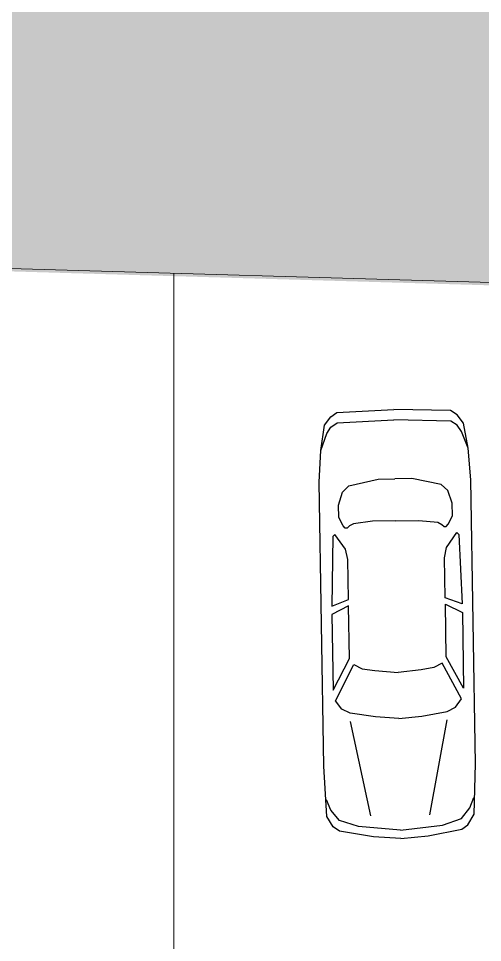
# Model space of a CAD drawing. Header units: centimetres. Extents: x 63871 to 181827, y -95930 to 42199.
# Drawn here: x 174203 to 174663, y 19696 to 20612 of the extents above; entities that cross this region are included whole.
import ezdxf

# ---------------------------------------------------------------- set-up
doc = ezdxf.new("R2010")
doc.units = ezdxf.units.CM
for name, color, linetype, lineweight in [('ARA SINIRLAR', 225, 'Continuous', 15), ('ARM_Pen_No__252', 8, 'Continuous', 18), ('OLUK', 222, 'Continuous', 15)]:
    doc.layers.add(name, color=color, linetype=linetype, lineweight=lineweight)
doc.layers.add('furn', color=7, linetype='Continuous')

# ---------------------------------------------------------------- blocks, each defined once
blk = doc.blocks.new('02PCAR03')
at = {"color": 0, "linetype": 'ByBlock'}
for p, q in [((-170, 36), (-185, 35)), ((-35, 36), (-170, 36)), ((-11, 35), (-35, 36)), ((-197, 33), (-201, 30)), ((-185, 35), (-197, 33)), ((-193, 32), (-196, 30)), ((-185, 35), (-193, 32)), ((-144, 30), (-111, 31)), ((-111, 31), (-114, 23)), ((-111, 23), (-107, 31)), ((-107, 31), (-71, 31)), ((-71, 31), (-86, 23)), ((-14, 33), (-19, 35)), ((-9, 29), (-14, 33)), ((-6, 32), (-11, 35)), ((-4, 29), (-6, 32)), ((-203, 27), (-204, 0)), ((-201, 30), (-203, 27)), ((-198, 27), (-199, 0)), ((-196, 30), (-198, 27)), ((-159, 27), (-165, 25)), ((-153, 27), (-159, 27)), ((-149, 25), (-153, 27)), ((-145, 29), (-144, 30)), ((-138, 24), (-145, 29)), ((-66, 30), (-83, 21)), ((-62, 27), (-66, 30)), ((-60, 23), (-62, 27)), ((-6, 20), (-9, 29)), ((-1, 13), (-4, 29)), ((-168, 22), (-171, 8)), ((-165, 25), (-168, 22)), ((-150, 20), (-149, 22)), ((-148, 24), (-149, 25)), ((-149, 22), (-148, 23)), ((-148, 23), (-148, 24)), ((-133, 23), (-138, 24)), ((-114, 23), (-133, 23)), ((-86, 23), (-111, 23)), ((-58, 11), (-60, 23)), ((-11, 14), (-56, 23)), ((-151, 11), (-150, 20)), ((-83, 21), (-81, 17)), ((-4, 0), (-6, 20)), ((-81, 17), (-80, 11)), ((-151, 0), (-151, 11)), ((-80, 11), (-79, 0)), ((-57, 0), (-58, 11)), ((0, 0), (-1, 13)), ((-171, 8), (-171, 0)), ((-203, -27), (-204, 0)), ((-198, -27), (-199, 0)), ((-171, -8), (-171, 0)), ((-151, 0), (-151, -11)), ((-80, -11), (-79, 0)), ((-57, 0), (-58, -11)), ((-4, 0), (-6, -20)), ((0, 0), (-1, -13)), ((-168, -22), (-171, -8)), ((-151, -11), (-150, -20)), ((-81, -17), (-80, -11)), ((-58, -11), (-60, -23)), ((-1, -13), (-4, -29)), ((-83, -21), (-81, -17)), ((-11, -14), (-56, -23)), ((-150, -20), (-149, -22)), ((-66, -30), (-83, -21)), ((-6, -20), (-9, -29)), ((-165, -25), (-168, -22)), ((-159, -27), (-165, -25)), ((-149, -25), (-153, -27)), ((-149, -22), (-148, -23)), ((-148, -24), (-149, -25)), ((-148, -23), (-148, -24)), ((-138, -24), (-145, -29)), ((-133, -23), (-138, -24)), ((-114, -23), (-133, -23)), ((-111, -31), (-114, -23)), ((-86, -23), (-111, -23)), ((-111, -23), (-107, -31)), ((-71, -31), (-86, -23)), ((-60, -23), (-62, -27)), ((-201, -30), (-203, -27)), ((-197, -33), (-201, -30)), ((-196, -30), (-198, -27)), ((-193, -32), (-196, -30)), ((-153, -27), (-159, -27)), ((-145, -29), (-144, -30)), ((-144, -30), (-111, -31)), ((-62, -27), (-66, -30)), ((-9, -29), (-14, -33)), ((-4, -29), (-6, -32)), ((-185, -35), (-197, -33)), ((-185, -35), (-193, -32)), ((-170, -36), (-185, -35)), ((-107, -31), (-71, -31)), ((-11, -35), (-35, -36)), ((-14, -33), (-19, -35)), ((-6, -32), (-11, -35)), ((-35, -36), (-170, -36))]:
    blk.add_line(p, q, dxfattribs=at)
blk = doc.blocks.new('VAZİYET PLANI')
at = {"layer": 'ARM_Pen_No__252'}
h = blk.add_hatch(dxfattribs=at)
h.set_pattern_fill('AR-HBONE', color=256, scale=0.51)
h.set_pattern_definition([(45, (-177951.86, -14930.114), (0, 73.27889), [155.448, -51.816]), (135, (-177915.22, -14893.474), (7e-15, 73.27889), [155.448, -51.816])])
h.paths.add_polyline_path([(-11364.44, 6055.81), (-11305.85, 5651.04), (473.88, 5307.68), (491.37, 5707.33)])
at = {"layer": 'ARA SINIRLAR'}
for p, q in [((473.98, 5310.59), (-11305.77, 5653.95)), ((-3594.88, 5429.19), (-3594.88, 3939.63))]:
    blk.add_line(p, q, dxfattribs=at)
at = {"layer": 'furn', "linetype": 'Continuous', "xscale": 2.086125961570064, "yscale": 2.086125961570064, "zscale": 2.086125961570064, "rotation": 270.9296038315418}
blk.add_blockref('02PCAR03', (-3370.13, 4868.59), dxfattribs=at)

msp = doc.modelspace()

# ---------------------------------------------------------------- block references
at = {"layer": 'OLUK'}
msp.add_blockref('VAZİYET PLANI', (177951.86, 14930.11), dxfattribs=at)

doc.saveas('drawing.dxf')
